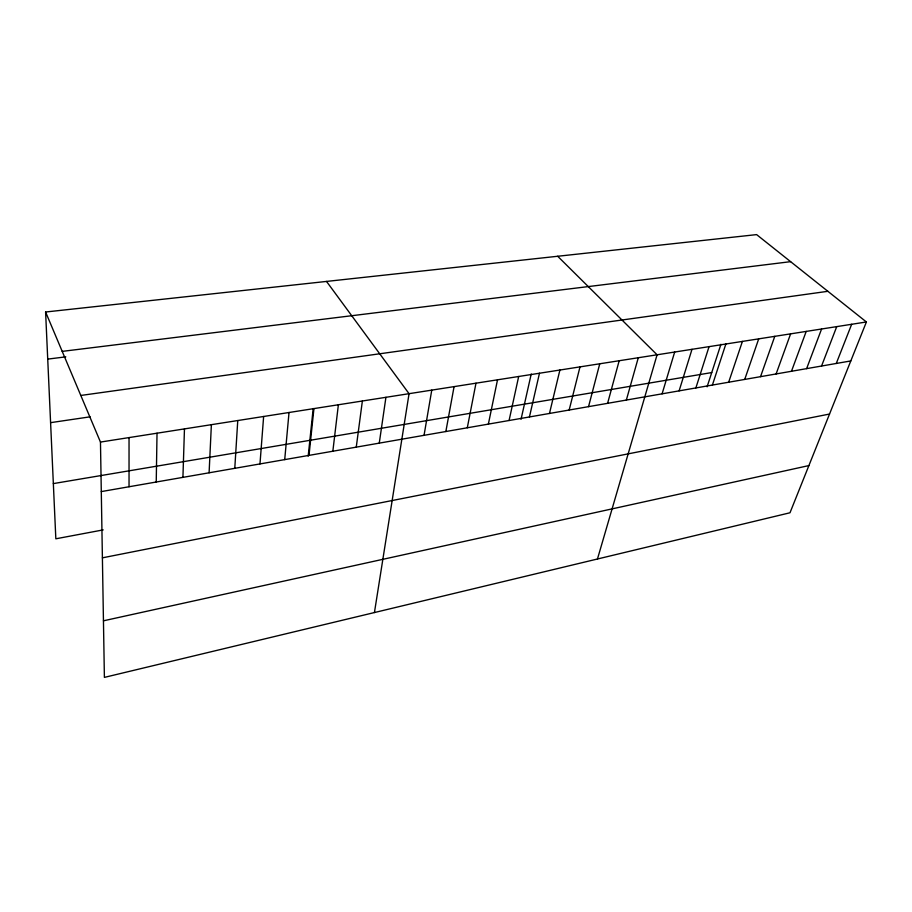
<?xml version="1.0" encoding="UTF-8"?>
<svg xmlns="http://www.w3.org/2000/svg" width="912" height="912" viewBox="0 0 912 912"><rect width="100%" height="100%" fill="white"/><g stroke="black" fill="none" stroke-linecap="round" stroke-linejoin="round"><path stroke-width="1.37" d="M156.237 482.003L157.024 433.2M182.924 477.364L184.463 428.902M209.099 472.792L211.379 424.684M234.783 468.323L237.758 420.546M259.977 463.923L263.636 416.488M284.715 459.614L289.024 412.509M308.188 456.182L313.192 408.508M309.008 455.384L313.933 408.599M332.846 451.223L338.375 404.768M356.261 447.142L362.372 401.006M379.267 443.129L385.924 397.313M374.433 612.545L409.055 393.688L326.519 281.432M424.046 435.332L431.764 390.119M445.854 431.524L454.073 386.62M467.297 427.785L475.984 383.188M488.365 424.114L497.519 379.814M509.078 420.5L518.677 376.496M521.048 419.281L531.229 373.988M529.439 416.955L539.471 373.236M549.469 413.467L559.9 370.033M569.168 410.035L579.998 366.875M588.536 406.649L599.754 363.785M607.597 403.332L619.18 360.73M626.35 400.06L638.286 357.743M597.463 558.999L657.085 354.791L557.688 256.272M662.089 393.836L674.675 352.032M679.109 390.872L692.003 349.319M695.867 387.942L709.057 346.64M707.108 386.791L720.936 344.291M712.397 385.069L725.861 344.006M728.665 382.231L742.414 341.407M744.716 379.426L758.716 338.854M760.528 376.679L774.778 336.334M776.112 373.954L790.613 333.849M791.468 371.287L806.208 331.409M806.618 368.642L821.587 328.993M821.552 366.043L836.737 326.621M836.27 363.466L851.671 324.273M866.4 321.97L789.997 512.772L104.39 677.388L100.468 442.069L45.6 312.007L756.618 234.612L866.4 321.97L100.468 442.069M103.444 620.81L808.898 465.576M102.395 557.836L829.532 414.048M103.204 529.895L55.837 538.798L45.6 312.007M101.289 491.591L850.793 360.935M53.341 483.599L711.736 372.563M50.593 422.655L90.083 416.83M80.803 395.455L827.868 291.304M47.72 359.111L65.801 356.854M62.21 351.382L790.613 261.664M129.037 437.589L129.037 486.746"/></g></svg>
